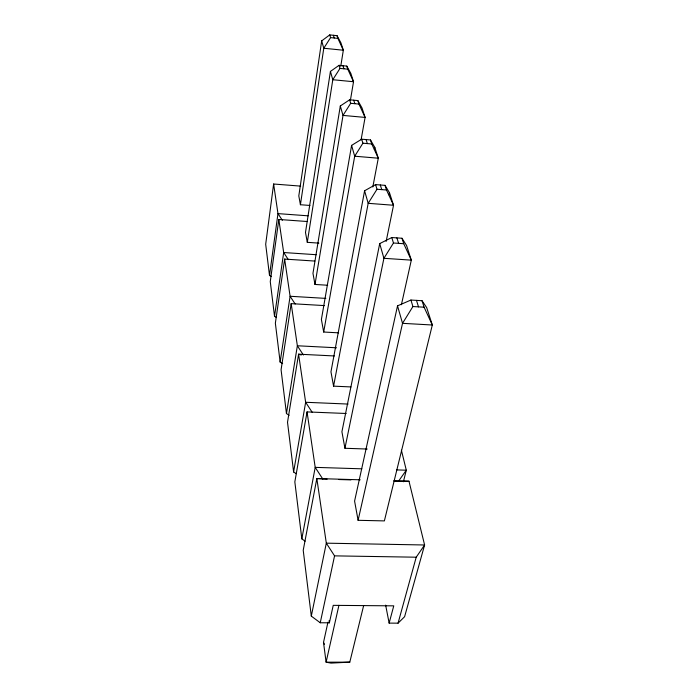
<?xml version="1.0" encoding="UTF-8"?>
<svg xmlns="http://www.w3.org/2000/svg" width="698" height="698" viewBox="0 0 698 698"><rect width="100%" height="100%" fill="white"/><g stroke="black" fill="none" stroke-linecap="round" stroke-linejoin="round"><path stroke-width="1.05" d="M300.672 186.122L273.625 184.01L265.685 244.256L269.507 275.474L271.208 276.443M269.507 275.474L277.97 213.614L273.625 184.01M307.033 221.502L278.825 219.46L270.266 281.617L274.523 316.342L276.329 317.407M274.523 316.342L283.676 252.528L278.825 219.46M314.807 261.061L284.636 259.08L275.361 323.2L280.134 362.061L282.646 363.614M340.746 66.354L343.329 50.23L340.938 42.875L337.029 35.659L329.735 34.9L321.682 40.885L298.805 195.894L300.419 204.732L309.929 205.448M300.419 204.732L323.785 48.241L330.573 37.622L329.735 34.9M280.134 362.061L290.098 296.266L284.636 259.08M324.579 305.602L291.179 303.647L281.076 369.766L286.45 413.556L289.129 415.275M350.457 99.954L353.528 81.727L350.841 73.421L346.784 66.101L339.054 65.333L330.424 71.423L305.488 232.451L307.295 242.328L318.881 243.122M307.295 242.328L332.798 79.72L339.996 68.404L339.054 65.333M286.45 413.556L297.357 345.772L291.179 303.647M361.067 139.923L365.089 117.412L362.026 107.981L357.847 100.582L349.619 99.814L340.31 105.974L312.966 273.372L314.99 284.461L327.676 285.246M314.99 284.461L343.015 115.414L350.684 103.304L349.619 99.814M296.17 473.698L293.614 471.979L305.645 402.275L298.587 354.174L334.394 355.963M372.819 187.003L378.29 158.202L374.791 147.383L370.472 139.958L361.677 139.19L351.591 145.393L321.394 319.475L323.689 332.03L338.617 332.841M346.164 413.486L307.059 411.907L294.835 481.908L301.824 538.847L305.122 541.168M323.689 332.03L354.689 156.212L362.908 143.203L361.677 139.19M386.142 241.421L393.532 205.256L389.475 192.727L385.026 185.354L375.576 184.604L364.583 190.781L330.957 371.825L333.583 386.151L350.92 386.928M374.39 149.52L374.791 147.383M301.824 538.847L315.199 467.363L307.059 411.907M333.583 386.151L368.178 203.319L377.007 189.254L375.576 184.604M389.048 194.864L389.475 192.727M401.402 304.729L411.314 260.145L406.559 245.469L401.987 238.254L391.796 237.538L379.703 243.602L341.915 431.765L344.934 448.273L367.2 449.041M344.934 448.273L383.917 258.304L393.463 243L391.796 237.538M393.82 480.791L408.993 481.236L424.602 544.99L404.604 616.709L398.061 623.166L389.135 623.113L393.768 605.847L333.234 605.349L329.377 622.808L320.251 622.764L311.299 616.125L326.315 543.166L316.831 478.531L360.203 479.805M320.251 622.764L334.56 555.861L326.315 543.166L424.602 544.99L416.209 557.205L398.061 623.166M363.658 605.532L349.794 662.149L331.018 663.1L326.097 662.184L323.514 642.404L327.947 622.215M397.528 305.855L354.584 501.094L358.1 520.307L384.371 520.9L432.315 325.006L426.67 307.574L422.011 300.716L410.93 300.044L397.528 305.855L402.528 323.331L358.1 520.307M338.923 605.323L326.097 662.184L349.794 662.149M403.392 481.751L406.297 470.208L401.394 450.175M410.93 300.044L412.919 306.535L402.528 323.331L432.315 325.006L424.096 307.199L422.011 300.716M399.526 481.271L408.993 481.236M334.56 555.861L416.209 557.205M311.299 616.125L303.22 550.268L316.831 478.531L327.135 479.186M339.019 479.535L350.911 479.884M394.152 481.149L398.479 481.271L406.297 470.208L396.534 469.902M361.834 468.82L315.199 467.363L322.808 479.055M348.093 404.063L305.645 402.275L312.128 412.204M336.549 347.787L297.357 345.772L303.403 355.029M325.826 298.395L290.098 296.266L295.158 303.996M412.919 306.535L424.096 307.199M316.203 254.709L283.676 252.528L288.335 259.639M393.463 243L403.741 243.715L411.314 260.145L383.917 258.304L379.703 243.602M308.088 215.822L277.97 213.614L282.367 220.315M377.007 189.254L386.518 190.004L393.532 205.256L368.178 203.319L364.583 190.781M362.908 143.203L371.755 143.971L378.29 158.202L354.689 156.212L351.591 145.393M350.684 103.304L358.964 104.072L365.089 117.412L343.015 115.414L340.31 105.974M339.996 68.404L347.77 69.172L353.528 81.727L332.798 79.72L330.424 71.423M330.573 37.622L337.902 38.381L343.329 50.23L323.785 48.241L321.682 40.885M301.274 355.02L298.587 354.174L287.515 422.264L293.614 471.979M323.514 642.404L324.439 644.306M337.029 35.659L337.902 38.381M346.784 66.101L347.77 69.172M357.847 100.582L358.964 104.072M370.472 139.958L371.755 143.971M385.026 185.354L386.518 190.004M401.987 238.254L403.741 243.715M333.382 35.275L334.237 38.006M342.927 65.717L343.887 68.788M353.729 100.198L354.828 103.688M366.075 139.574L367.331 143.587M380.305 184.979L381.762 189.629M396.892 237.896L398.602 243.358M416.479 300.376L418.512 306.867M385.645 605.122L389.135 623.113M329.081 620.67L329.377 622.808"/></g></svg>
